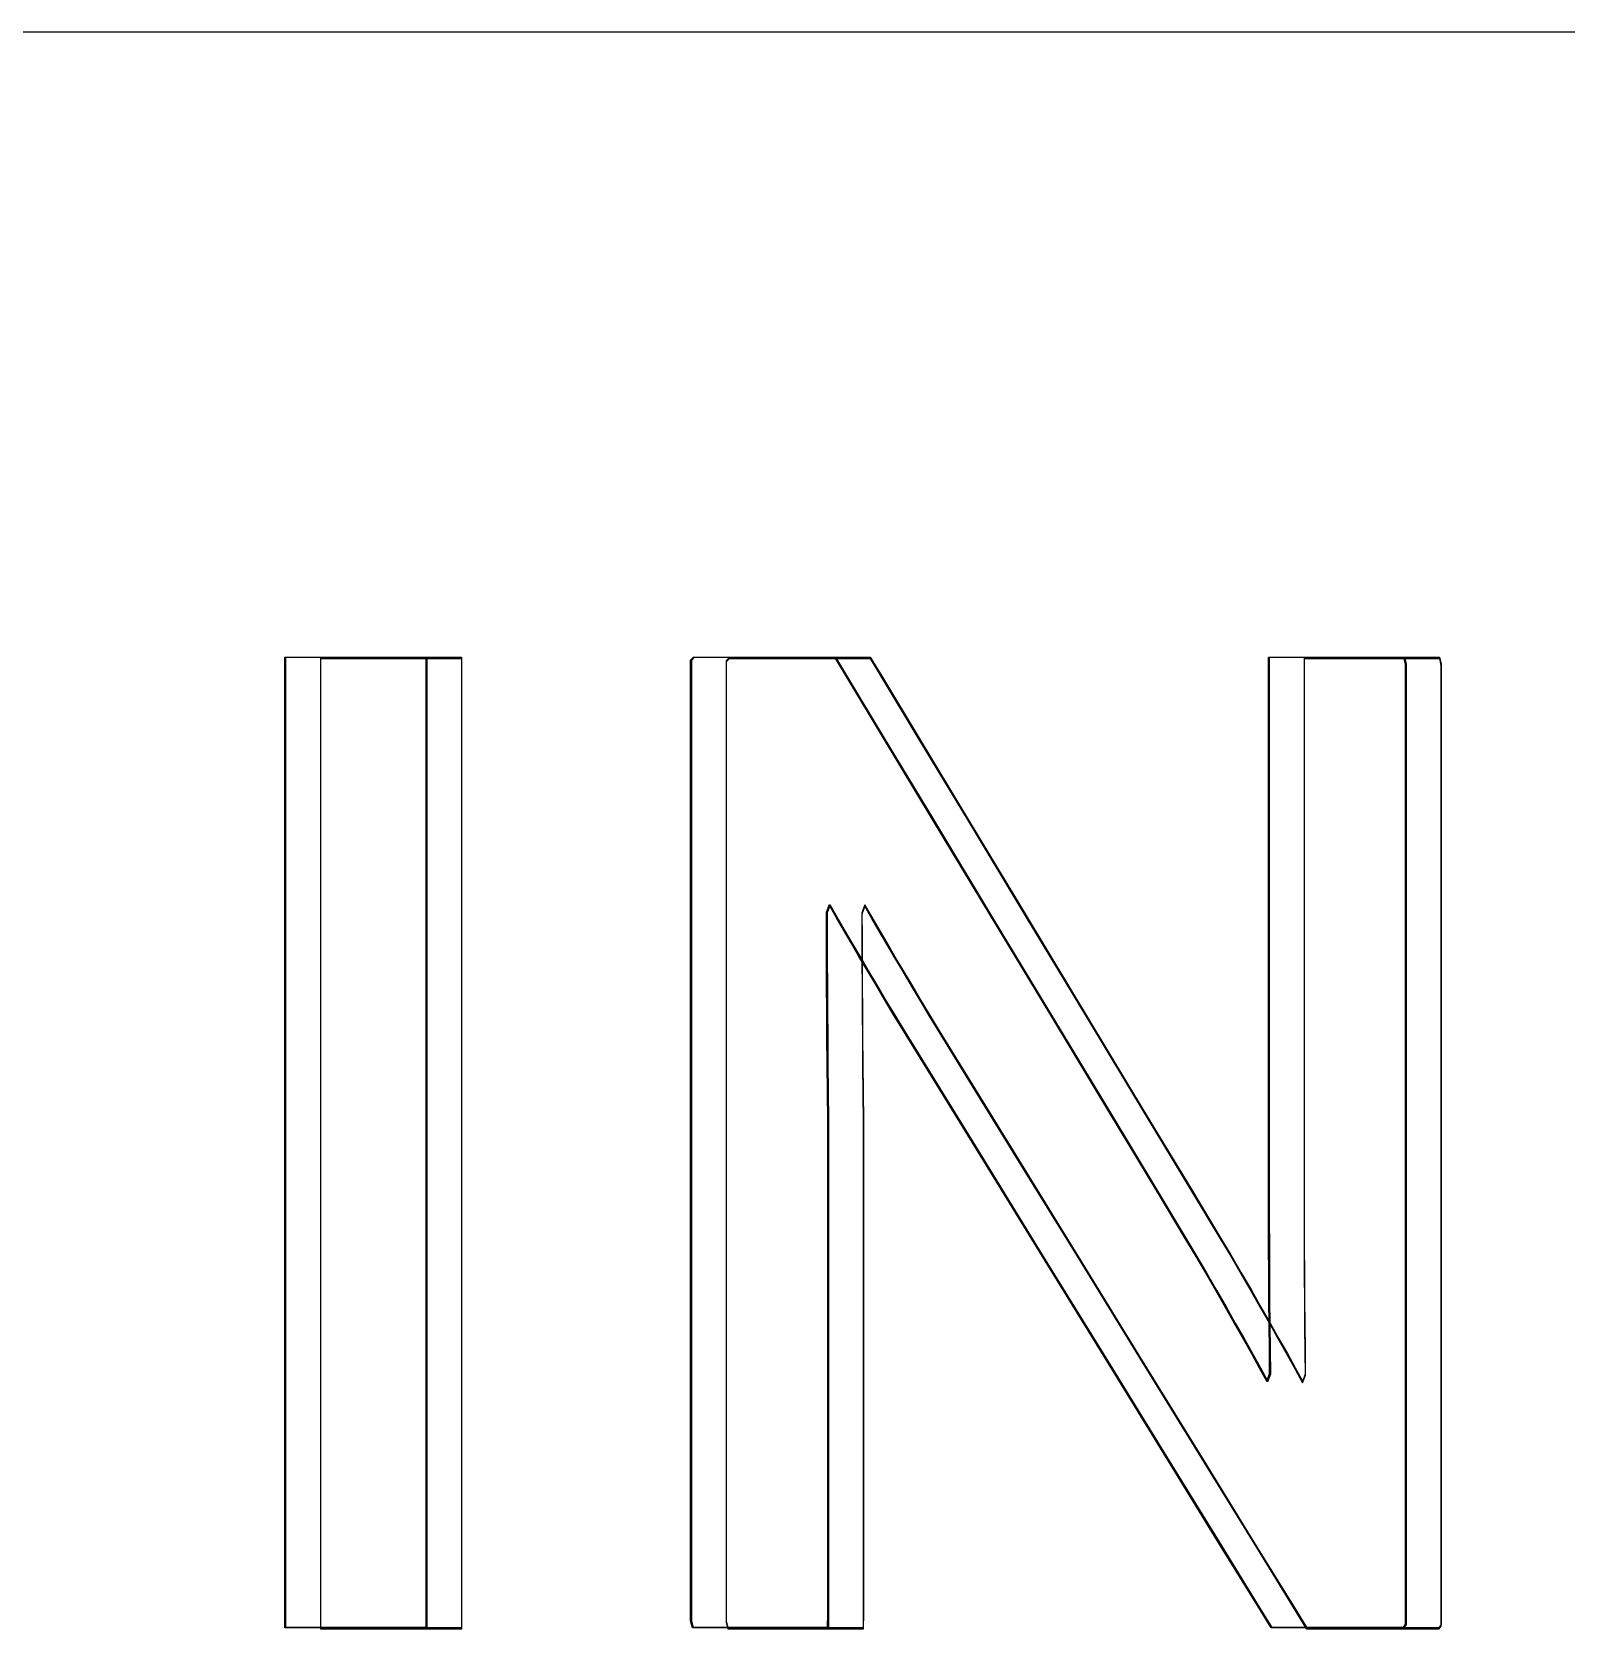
# Model space of a CAD drawing. Extents: x 1 to 47.7, y 0.2 to 35.
# Drawn here: x 37.869 to 38.0226, y 12.1848 to 12.3447 of the extents above; entities that cross this region are included whole.
import ezdxf

# ---------------------------------------------------------------- set-up
doc = ezdxf.new("R2010")
doc.units = 0
doc.header["$MEASUREMENT"] = 0
for name, color, linetype in [('5_1___24__TARGET_LEDS___12', 7, 'CONTINUOUS'), ('6_2___8__INDEPENDENT_INPUT', 7, 'CONTINUOUS'), ('6_3___8__OPTOISO_INDEPENDE', 7, 'CONTINUOUS'), ('6_4___24__OPTOISO_INDEPEND', 7, 'CONTINUOUS'), ('6_5___8__INDEPENDENT_INPUT', 7, 'CONTINUOUS'), ('6_6___8__INDEPENDENT_INPUT', 7, 'CONTINUOUS'), ('6_7___8__OPTOISO_INDEPENDE', 7, 'CONTINUOUS'), ('6_8___8__OPTOISO_INDEPENDE', 7, 'CONTINUOUS'), ('7_0_____DWG', 7, 'CONTINUOUS')]:
    doc.layers.add(name, color=color, linetype=linetype)

msp = doc.modelspace()

# ---------------------------------------------------------------- linework, layer by layer
at = {"layer": '5_1___24__TARGET_LEDS___12'}
msp.add_lwpolyline([(37.89791, 12.18481), (37.89791, 12.28199), (37.912, 12.28199), (37.912, 12.18481), (37.89791, 12.18481)], dxfattribs=at)
msp.add_lwpolyline([(37.99664, 12.18481), (37.99527, 12.18703), (37.99161, 12.19297), (37.98636, 12.20151), (37.98018, 12.21155), (37.97376, 12.22198), (37.96777, 12.2317), (37.9629, 12.23961), (37.95983, 12.2446), (37.95885, 12.2462), (37.95794, 12.24773), (37.95706, 12.24921), (37.9562, 12.25065), (37.95538, 12.25204), (37.95458, 12.25339), (37.95382, 12.2547), (37.95308, 12.25597), (37.95238, 12.25719), (37.95208, 12.2564), (37.95208, 12.25406), (37.95209, 12.25165), (37.9521, 12.24916), (37.95212, 12.2466), (37.95213, 12.24396), (37.95216, 12.24125), (37.95218, 12.23846), (37.95221, 12.2356), (37.95222, 12.23382), (37.95222, 12.2293), (37.95222, 12.22249), (37.95222, 12.21432), (37.95222, 12.20568), (37.95222, 12.1975), (37.95222, 12.1907), (37.95222, 12.18617), (37.95221, 12.18481), (37.95157, 12.18481), (37.95014, 12.18481), (37.94816, 12.18481), (37.94588, 12.18481), (37.94354, 12.18481), (37.9414, 12.18481), (37.93971, 12.18481), (37.9387, 12.18481), (37.93853, 12.18549), (37.93853, 12.19179), (37.93853, 12.20324), (37.93853, 12.2181), (37.93853, 12.23459), (37.93853, 12.25096), (37.93853, 12.26544), (37.93853, 12.27627), (37.93853, 12.28168), (37.9388, 12.28199), (37.93998, 12.28199), (37.94185, 12.28199), (37.94414, 12.28199), (37.9466, 12.28199), (37.94897, 12.28199), (37.95098, 12.28199), (37.95238, 12.28199), (37.95291, 12.28199), (37.95421, 12.27983), (37.9577, 12.27405), (37.96271, 12.26574), (37.96861, 12.25597), (37.97474, 12.24581), (37.98045, 12.23635), (37.98509, 12.22865), (37.98802, 12.2238), (37.98901, 12.22214), (37.99006, 12.22034), (37.99107, 12.2186), (37.99203, 12.21692), (37.99295, 12.2153), (37.99383, 12.21375), (37.99466, 12.21226), (37.99546, 12.21083), (37.99621, 12.20946), (37.9965, 12.21024), (37.99647, 12.21265), (37.99644, 12.21513), (37.99642, 12.21767), (37.99641, 12.22029), (37.9964, 12.22297), (37.99639, 12.22571), (37.99638, 12.22853), (37.99638, 12.23141), (37.99638, 12.23319), (37.99638, 12.2377), (37.99638, 12.24447), (37.99638, 12.25261), (37.99638, 12.26121), (37.99638, 12.26935), (37.99638, 12.27613), (37.99638, 12.28063), (37.99639, 12.28199), (37.99702, 12.28199), (37.99845, 12.28199), (38.00043, 12.28199), (38.00272, 12.28199), (38.00505, 12.28199), (38.00719, 12.28199), (38.00889, 12.28199), (38.0099, 12.28199), (38.01006, 12.28131), (38.01006, 12.27501), (38.01006, 12.26355), (38.01006, 12.2487), (38.01006, 12.2322), (38.01006, 12.21584), (38.01006, 12.20136), (38.01006, 12.19053), (38.01006, 12.18511), (38.00981, 12.18481), (38.00871, 12.18481), (38.00697, 12.18481), (38.00483, 12.18481), (38.00253, 12.18481), (38.00031, 12.18481), (37.99843, 12.18481), (37.99713, 12.18481)], close=True, dxfattribs=at)
at = {"layer": '6_2___8__INDEPENDENT_INPUT'}
msp.add_lwpolyline([(37.89442, 12.18494), (37.89442, 12.28212), (37.90853, 12.28212), (37.90853, 12.18494), (37.89442, 12.18494)], dxfattribs=at)
msp.add_lwpolyline([(37.99316, 12.18494), (37.99179, 12.18717), (37.98814, 12.1931), (37.98288, 12.20164), (37.9767, 12.21168), (37.97028, 12.22212), (37.96429, 12.23184), (37.95942, 12.23975), (37.95635, 12.24474), (37.95537, 12.24634), (37.95446, 12.24786), (37.95358, 12.24934), (37.95272, 12.25078), (37.9519, 12.25218), (37.95111, 12.25353), (37.95034, 12.25484), (37.94961, 12.2561), (37.9489, 12.25732), (37.94861, 12.25653), (37.94861, 12.2542), (37.94862, 12.25178), (37.94863, 12.2493), (37.94864, 12.24674), (37.94866, 12.2441), (37.94868, 12.24139), (37.94871, 12.2386), (37.94874, 12.23574), (37.94874, 12.23396), (37.94874, 12.22944), (37.94874, 12.22263), (37.94874, 12.21445), (37.94874, 12.20582), (37.94874, 12.19764), (37.94874, 12.19083), (37.94874, 12.18631), (37.94873, 12.18494), (37.9481, 12.18494), (37.94667, 12.18494), (37.94468, 12.18494), (37.9424, 12.18494), (37.94006, 12.18494), (37.93792, 12.18494), (37.93622, 12.18494), (37.93521, 12.18494), (37.93505, 12.18563), (37.93505, 12.19192), (37.93505, 12.20338), (37.93505, 12.21824), (37.93505, 12.23473), (37.93505, 12.2511), (37.93505, 12.26557), (37.93505, 12.2764), (37.93505, 12.28182), (37.93532, 12.28212), (37.9365, 12.28212), (37.93836, 12.28212), (37.94066, 12.28212), (37.94312, 12.28212), (37.94549, 12.28212), (37.94751, 12.28212), (37.94891, 12.28212), (37.94944, 12.28212), (37.95074, 12.27996), (37.95422, 12.27419), (37.95924, 12.26587), (37.96513, 12.2561), (37.97126, 12.24595), (37.97696, 12.23649), (37.98161, 12.22879), (37.98453, 12.22394), (37.98552, 12.22228), (37.98657, 12.22047), (37.98758, 12.21873), (37.98855, 12.21705), (37.98947, 12.21544), (37.99035, 12.21388), (37.99118, 12.21239), (37.99198, 12.21096), (37.99272, 12.2096), (37.99301, 12.21038), (37.99299, 12.21279), (37.99296, 12.21526), (37.99294, 12.21781), (37.99293, 12.22042), (37.99291, 12.2231), (37.9929, 12.22585), (37.9929, 12.22867), (37.99289, 12.23155), (37.99289, 12.23333), (37.99289, 12.23783), (37.99289, 12.24461), (37.99289, 12.25275), (37.99289, 12.26134), (37.99289, 12.26949), (37.99289, 12.27626), (37.99289, 12.28076), (37.9929, 12.28212), (37.99354, 12.28212), (37.99497, 12.28212), (37.99695, 12.28212), (37.99924, 12.28212), (38.00157, 12.28212), (38.00372, 12.28212), (38.00542, 12.28212), (38.00642, 12.28212), (38.00659, 12.28144), (38.00659, 12.27515), (38.00659, 12.26369), (38.00659, 12.24883), (38.00659, 12.23234), (38.00659, 12.21597), (38.00659, 12.20149), (38.00659, 12.19067), (38.00659, 12.18525), (38.00634, 12.18494), (38.00524, 12.18494), (38.0035, 12.18494), (38.00135, 12.18494), (37.99905, 12.18494), (37.99684, 12.18494), (37.99496, 12.18494), (37.99365, 12.18494)], close=True, dxfattribs=at)
at = {"layer": '6_3___8__OPTOISO_INDEPENDE'}
msp.add_lwpolyline([(37.89442, 12.18494), (37.89442, 12.28212), (37.90853, 12.28212), (37.90853, 12.18494), (37.89442, 12.18494)], dxfattribs=at)
msp.add_lwpolyline([(37.99316, 12.18494), (37.99179, 12.18717), (37.98814, 12.1931), (37.98288, 12.20164), (37.9767, 12.21168), (37.97028, 12.22212), (37.96429, 12.23184), (37.95942, 12.23975), (37.95635, 12.24474), (37.95537, 12.24634), (37.95446, 12.24786), (37.95358, 12.24934), (37.95272, 12.25078), (37.9519, 12.25218), (37.95111, 12.25353), (37.95034, 12.25484), (37.94961, 12.2561), (37.9489, 12.25732), (37.94861, 12.25653), (37.94861, 12.2542), (37.94862, 12.25178), (37.94863, 12.2493), (37.94864, 12.24674), (37.94866, 12.2441), (37.94868, 12.24139), (37.94871, 12.2386), (37.94874, 12.23574), (37.94874, 12.23396), (37.94874, 12.22944), (37.94874, 12.22263), (37.94874, 12.21445), (37.94874, 12.20582), (37.94874, 12.19764), (37.94874, 12.19083), (37.94874, 12.18631), (37.94873, 12.18494), (37.9481, 12.18494), (37.94667, 12.18494), (37.94468, 12.18494), (37.9424, 12.18494), (37.94006, 12.18494), (37.93792, 12.18494), (37.93622, 12.18494), (37.93521, 12.18494), (37.93505, 12.18563), (37.93505, 12.19192), (37.93505, 12.20338), (37.93505, 12.21824), (37.93505, 12.23473), (37.93505, 12.2511), (37.93505, 12.26557), (37.93505, 12.2764), (37.93505, 12.28182), (37.93532, 12.28212), (37.9365, 12.28212), (37.93836, 12.28212), (37.94066, 12.28212), (37.94312, 12.28212), (37.94549, 12.28212), (37.94751, 12.28212), (37.94891, 12.28212), (37.94944, 12.28212), (37.95074, 12.27996), (37.95422, 12.27419), (37.95924, 12.26587), (37.96513, 12.2561), (37.97126, 12.24595), (37.97696, 12.23649), (37.98161, 12.22879), (37.98453, 12.22394), (37.98552, 12.22228), (37.98657, 12.22047), (37.98758, 12.21873), (37.98855, 12.21705), (37.98947, 12.21544), (37.99035, 12.21388), (37.99118, 12.21239), (37.99198, 12.21096), (37.99272, 12.2096), (37.99301, 12.21038), (37.99299, 12.21279), (37.99296, 12.21526), (37.99294, 12.21781), (37.99293, 12.22042), (37.99291, 12.2231), (37.9929, 12.22585), (37.9929, 12.22867), (37.99289, 12.23155), (37.99289, 12.23333), (37.99289, 12.23783), (37.99289, 12.24461), (37.99289, 12.25275), (37.99289, 12.26134), (37.99289, 12.26949), (37.99289, 12.27626), (37.99289, 12.28076), (37.9929, 12.28212), (37.99354, 12.28212), (37.99497, 12.28212), (37.99695, 12.28212), (37.99924, 12.28212), (38.00157, 12.28212), (38.00372, 12.28212), (38.00542, 12.28212), (38.00642, 12.28212), (38.00659, 12.28144), (38.00659, 12.27515), (38.00659, 12.26369), (38.00659, 12.24883), (38.00659, 12.23234), (38.00659, 12.21597), (38.00659, 12.20149), (38.00659, 12.19067), (38.00659, 12.18525), (38.00634, 12.18494), (38.00524, 12.18494), (38.0035, 12.18494), (38.00135, 12.18494), (37.99905, 12.18494), (37.99684, 12.18494), (37.99496, 12.18494), (37.99365, 12.18494)], close=True, dxfattribs=at)
at = {"layer": '6_4___24__OPTOISO_INDEPEND'}
msp.add_lwpolyline([(37.89792, 12.18494), (37.89792, 12.28212), (37.91201, 12.28212), (37.91201, 12.18494), (37.89792, 12.18494)], dxfattribs=at)
msp.add_lwpolyline([(37.99665, 12.18494), (37.99528, 12.18716), (37.99163, 12.19309), (37.98637, 12.20163), (37.98019, 12.21167), (37.97377, 12.22211), (37.96779, 12.23183), (37.96292, 12.23974), (37.95985, 12.24473), (37.95887, 12.24633), (37.95795, 12.24786), (37.95707, 12.24934), (37.95622, 12.25078), (37.95539, 12.25217), (37.9546, 12.25352), (37.95383, 12.25483), (37.9531, 12.25609), (37.95239, 12.25732), (37.95209, 12.25652), (37.9521, 12.25419), (37.95211, 12.25178), (37.95212, 12.24929), (37.95213, 12.24673), (37.95215, 12.24409), (37.95217, 12.24138), (37.9522, 12.23859), (37.95223, 12.23573), (37.95223, 12.23395), (37.95223, 12.22943), (37.95223, 12.22262), (37.95223, 12.21444), (37.95223, 12.20581), (37.95223, 12.19763), (37.95223, 12.19083), (37.95223, 12.1863), (37.95222, 12.18494), (37.95159, 12.18494), (37.95015, 12.18494), (37.94817, 12.18494), (37.94589, 12.18494), (37.94356, 12.18494), (37.94142, 12.18494), (37.93972, 12.18494), (37.93871, 12.18494), (37.93854, 12.18562), (37.93854, 12.19192), (37.93854, 12.20337), (37.93854, 12.21823), (37.93854, 12.23472), (37.93854, 12.25109), (37.93854, 12.26557), (37.93854, 12.2764), (37.93854, 12.28181), (37.93882, 12.28212), (37.93999, 12.28212), (37.94186, 12.28212), (37.94415, 12.28212), (37.94661, 12.28212), (37.94898, 12.28212), (37.951, 12.28212), (37.9524, 12.28212), (37.95292, 12.28212), (37.95423, 12.27995), (37.95771, 12.27418), (37.96273, 12.26587), (37.96862, 12.2561), (37.97475, 12.24594), (37.98046, 12.23648), (37.9851, 12.22878), (37.98803, 12.22393), (37.98902, 12.22227), (37.99007, 12.22047), (37.99108, 12.21873), (37.99204, 12.21705), (37.99296, 12.21543), (37.99384, 12.21388), (37.99468, 12.21239), (37.99547, 12.21096), (37.99622, 12.20959), (37.99651, 12.21037), (37.99648, 12.21278), (37.99646, 12.21525), (37.99644, 12.2178), (37.99642, 12.22041), (37.99641, 12.22309), (37.9964, 12.22584), (37.99639, 12.22866), (37.99639, 12.23154), (37.99639, 12.23332), (37.99639, 12.23782), (37.99639, 12.2446), (37.99639, 12.25274), (37.99639, 12.26134), (37.99639, 12.26948), (37.99639, 12.27625), (37.99639, 12.28076), (37.9964, 12.28212), (37.99704, 12.28212), (37.99847, 12.28212), (38.00045, 12.28212), (38.00273, 12.28212), (38.00507, 12.28212), (38.00721, 12.28212), (38.0089, 12.28212), (38.00991, 12.28212), (38.01008, 12.28144), (38.01008, 12.27514), (38.01008, 12.26368), (38.01008, 12.24883), (38.01008, 12.23233), (38.01008, 12.21597), (38.01008, 12.20149), (38.01008, 12.19066), (38.01008, 12.18524), (38.00982, 12.18494), (38.00872, 12.18494), (38.00698, 12.18494), (38.00484, 12.18494), (38.00254, 12.18494), (38.00033, 12.18494), (37.99845, 12.18494), (37.99714, 12.18494)], close=True, dxfattribs=at)
at = {"layer": '6_5___8__INDEPENDENT_INPUT'}
msp.add_lwpolyline([(37.89431, 12.18496), (37.89431, 12.28214), (37.90842, 12.28214), (37.90842, 12.18496), (37.89431, 12.18496)], dxfattribs=at)
msp.add_lwpolyline([(37.99306, 12.18496), (37.99169, 12.18718), (37.98803, 12.19312), (37.98277, 12.20166), (37.97659, 12.21169), (37.97017, 12.22213), (37.96418, 12.23185), (37.95931, 12.23976), (37.95624, 12.24475), (37.95526, 12.24635), (37.95435, 12.24788), (37.95347, 12.24936), (37.95261, 12.2508), (37.95179, 12.25219), (37.951, 12.25354), (37.95023, 12.25485), (37.9495, 12.25611), (37.94879, 12.25734), (37.9485, 12.25655), (37.9485, 12.25421), (37.94851, 12.2518), (37.94852, 12.24931), (37.94854, 12.24675), (37.94855, 12.24411), (37.94858, 12.2414), (37.9486, 12.23861), (37.94863, 12.23575), (37.94864, 12.23397), (37.94864, 12.22945), (37.94864, 12.22264), (37.94864, 12.21446), (37.94864, 12.20583), (37.94864, 12.19765), (37.94864, 12.19085), (37.94864, 12.18632), (37.94862, 12.18496), (37.94799, 12.18496), (37.94656, 12.18496), (37.94458, 12.18496), (37.94229, 12.18496), (37.93995, 12.18496), (37.93781, 12.18496), (37.93611, 12.18496), (37.93511, 12.18496), (37.93494, 12.18564), (37.93494, 12.19194), (37.93494, 12.20339), (37.93494, 12.21825), (37.93494, 12.23474), (37.93494, 12.25111), (37.93494, 12.26559), (37.93494, 12.27642), (37.93494, 12.28183), (37.93521, 12.28214), (37.93639, 12.28214), (37.93826, 12.28214), (37.94055, 12.28214), (37.94301, 12.28214), (37.94538, 12.28214), (37.9474, 12.28214), (37.9488, 12.28214), (37.94933, 12.28214), (37.95063, 12.27997), (37.95412, 12.2742), (37.95913, 12.26589), (37.96502, 12.25612), (37.97115, 12.24596), (37.97686, 12.2365), (37.9815, 12.2288), (37.98443, 12.22395), (37.98542, 12.22229), (37.98647, 12.22049), (37.98747, 12.21875), (37.98844, 12.21707), (37.98936, 12.21545), (37.99024, 12.2139), (37.99108, 12.21241), (37.99187, 12.21098), (37.99261, 12.20961), (37.9929, 12.21039), (37.99288, 12.2128), (37.99286, 12.21528), (37.99284, 12.21782), (37.99282, 12.22044), (37.9928, 12.22312), (37.99279, 12.22586), (37.99279, 12.22868), (37.99278, 12.23156), (37.99278, 12.23334), (37.99278, 12.23784), (37.99278, 12.24462), (37.99278, 12.25276), (37.99278, 12.26136), (37.99278, 12.2695), (37.99278, 12.27628), (37.99278, 12.28078), (37.9928, 12.28214), (37.99343, 12.28214), (37.99486, 12.28214), (37.99684, 12.28214), (37.99913, 12.28214), (38.00147, 12.28214), (38.00361, 12.28214), (38.00531, 12.28214), (38.00631, 12.28214), (38.00648, 12.28146), (38.00648, 12.27516), (38.00648, 12.2637), (38.00648, 12.24885), (38.00648, 12.23235), (38.00648, 12.21599), (38.00648, 12.20151), (38.00648, 12.19068), (38.00648, 12.18526), (38.00623, 12.18496), (38.00513, 12.18496), (38.00339, 12.18496), (38.00124, 12.18496), (37.99895, 12.18496), (37.99673, 12.18496), (37.99485, 12.18496), (37.99355, 12.18496)], close=True, dxfattribs=at)
at = {"layer": '6_6___8__INDEPENDENT_INPUT'}
msp.add_lwpolyline([(37.89442, 12.18495), (37.89442, 12.28213), (37.90853, 12.28213), (37.90853, 12.18495), (37.89442, 12.18495)], dxfattribs=at)
msp.add_lwpolyline([(37.99316, 12.18495), (37.99179, 12.18717), (37.98814, 12.19311), (37.98288, 12.20165), (37.9767, 12.21169), (37.97028, 12.22212), (37.96429, 12.23185), (37.95942, 12.23976), (37.95635, 12.24474), (37.95537, 12.24635), (37.95446, 12.24787), (37.95358, 12.24935), (37.95272, 12.25079), (37.9519, 12.25218), (37.95111, 12.25353), (37.95034, 12.25484), (37.94961, 12.25611), (37.9489, 12.25733), (37.94861, 12.25654), (37.94861, 12.2542), (37.94862, 12.25179), (37.94863, 12.2493), (37.94864, 12.24674), (37.94866, 12.24411), (37.94868, 12.24139), (37.94871, 12.23861), (37.94874, 12.23575), (37.94874, 12.23396), (37.94874, 12.22944), (37.94874, 12.22263), (37.94874, 12.21446), (37.94874, 12.20582), (37.94874, 12.19765), (37.94874, 12.19084), (37.94874, 12.18632), (37.94873, 12.18495), (37.9481, 12.18495), (37.94667, 12.18495), (37.94468, 12.18495), (37.9424, 12.18495), (37.94006, 12.18495), (37.93792, 12.18495), (37.93622, 12.18495), (37.93521, 12.18495), (37.93505, 12.18563), (37.93505, 12.19193), (37.93505, 12.20339), (37.93505, 12.21824), (37.93505, 12.23474), (37.93505, 12.2511), (37.93505, 12.26558), (37.93505, 12.27641), (37.93505, 12.28183), (37.93532, 12.28213), (37.9365, 12.28213), (37.93836, 12.28213), (37.94066, 12.28213), (37.94312, 12.28213), (37.94549, 12.28213), (37.94751, 12.28213), (37.94891, 12.28213), (37.94944, 12.28213), (37.95074, 12.27997), (37.95422, 12.27419), (37.95924, 12.26588), (37.96513, 12.25611), (37.97126, 12.24596), (37.97696, 12.23649), (37.98161, 12.2288), (37.98453, 12.22394), (37.98552, 12.22229), (37.98657, 12.22048), (37.98758, 12.21874), (37.98855, 12.21706), (37.98947, 12.21544), (37.99035, 12.21389), (37.99118, 12.2124), (37.99198, 12.21097), (37.99272, 12.2096), (37.99301, 12.21038), (37.99299, 12.21279), (37.99296, 12.21527), (37.99294, 12.21781), (37.99293, 12.22043), (37.99291, 12.22311), (37.9929, 12.22586), (37.9929, 12.22867), (37.99289, 12.23156), (37.99289, 12.23333), (37.99289, 12.23784), (37.99289, 12.24461), (37.99289, 12.25276), (37.99289, 12.26135), (37.99289, 12.26949), (37.99289, 12.27627), (37.99289, 12.28077), (37.9929, 12.28213), (37.99354, 12.28213), (37.99497, 12.28213), (37.99695, 12.28213), (37.99924, 12.28213), (38.00157, 12.28213), (38.00372, 12.28213), (38.00542, 12.28213), (38.00642, 12.28213), (38.00659, 12.28145), (38.00659, 12.27515), (38.00659, 12.2637), (38.00659, 12.24884), (38.00659, 12.23235), (38.00659, 12.21598), (38.00659, 12.2015), (38.00659, 12.19067), (38.00659, 12.18526), (38.00634, 12.18495), (38.00524, 12.18495), (38.0035, 12.18495), (38.00135, 12.18495), (37.99905, 12.18495), (37.99684, 12.18495), (37.99496, 12.18495), (37.99365, 12.18495)], close=True, dxfattribs=at)
at = {"layer": '6_7___8__OPTOISO_INDEPENDE'}
msp.add_lwpolyline([(37.89442, 12.18494), (37.89442, 12.28212), (37.90853, 12.28212), (37.90853, 12.18494), (37.89442, 12.18494)], dxfattribs=at)
msp.add_lwpolyline([(37.99316, 12.18494), (37.99179, 12.18717), (37.98814, 12.1931), (37.98288, 12.20164), (37.9767, 12.21168), (37.97028, 12.22212), (37.96429, 12.23184), (37.95942, 12.23975), (37.95635, 12.24474), (37.95537, 12.24634), (37.95446, 12.24786), (37.95358, 12.24934), (37.95272, 12.25078), (37.9519, 12.25218), (37.95111, 12.25353), (37.95034, 12.25484), (37.94961, 12.2561), (37.9489, 12.25732), (37.94861, 12.25653), (37.94861, 12.2542), (37.94862, 12.25178), (37.94863, 12.2493), (37.94864, 12.24674), (37.94866, 12.2441), (37.94868, 12.24139), (37.94871, 12.2386), (37.94874, 12.23574), (37.94874, 12.23396), (37.94874, 12.22944), (37.94874, 12.22263), (37.94874, 12.21445), (37.94874, 12.20582), (37.94874, 12.19764), (37.94874, 12.19083), (37.94874, 12.18631), (37.94873, 12.18494), (37.9481, 12.18494), (37.94667, 12.18494), (37.94468, 12.18494), (37.9424, 12.18494), (37.94006, 12.18494), (37.93792, 12.18494), (37.93622, 12.18494), (37.93521, 12.18494), (37.93505, 12.18563), (37.93505, 12.19192), (37.93505, 12.20338), (37.93505, 12.21824), (37.93505, 12.23473), (37.93505, 12.2511), (37.93505, 12.26557), (37.93505, 12.2764), (37.93505, 12.28182), (37.93532, 12.28212), (37.9365, 12.28212), (37.93836, 12.28212), (37.94066, 12.28212), (37.94312, 12.28212), (37.94549, 12.28212), (37.94751, 12.28212), (37.94891, 12.28212), (37.94944, 12.28212), (37.95074, 12.27996), (37.95422, 12.27419), (37.95924, 12.26587), (37.96513, 12.2561), (37.97126, 12.24595), (37.97696, 12.23649), (37.98161, 12.22879), (37.98453, 12.22394), (37.98552, 12.22228), (37.98657, 12.22047), (37.98758, 12.21873), (37.98855, 12.21705), (37.98947, 12.21544), (37.99035, 12.21388), (37.99118, 12.21239), (37.99198, 12.21096), (37.99272, 12.2096), (37.99301, 12.21038), (37.99299, 12.21279), (37.99296, 12.21526), (37.99294, 12.21781), (37.99293, 12.22042), (37.99291, 12.2231), (37.9929, 12.22585), (37.9929, 12.22867), (37.99289, 12.23155), (37.99289, 12.23333), (37.99289, 12.23783), (37.99289, 12.24461), (37.99289, 12.25275), (37.99289, 12.26134), (37.99289, 12.26949), (37.99289, 12.27626), (37.99289, 12.28076), (37.9929, 12.28212), (37.99354, 12.28212), (37.99497, 12.28212), (37.99695, 12.28212), (37.99924, 12.28212), (38.00157, 12.28212), (38.00372, 12.28212), (38.00542, 12.28212), (38.00642, 12.28212), (38.00659, 12.28144), (38.00659, 12.27515), (38.00659, 12.26369), (38.00659, 12.24883), (38.00659, 12.23234), (38.00659, 12.21597), (38.00659, 12.20149), (38.00659, 12.19067), (38.00659, 12.18525), (38.00634, 12.18494), (38.00524, 12.18494), (38.0035, 12.18494), (38.00135, 12.18494), (37.99905, 12.18494), (37.99684, 12.18494), (37.99496, 12.18494), (37.99365, 12.18494)], close=True, dxfattribs=at)
at = {"layer": '6_8___8__OPTOISO_INDEPENDE'}
msp.add_lwpolyline([(37.89431, 12.18494), (37.89431, 12.28212), (37.90842, 12.28212), (37.90842, 12.18494), (37.89431, 12.18494)], dxfattribs=at)
msp.add_lwpolyline([(37.99306, 12.18494), (37.99169, 12.18716), (37.98803, 12.19309), (37.98277, 12.20163), (37.97659, 12.21167), (37.97017, 12.22211), (37.96418, 12.23183), (37.95931, 12.23974), (37.95624, 12.24473), (37.95526, 12.24633), (37.95435, 12.24786), (37.95347, 12.24934), (37.95261, 12.25078), (37.95179, 12.25217), (37.951, 12.25352), (37.95023, 12.25483), (37.9495, 12.25609), (37.94879, 12.25732), (37.9485, 12.25652), (37.9485, 12.25419), (37.94851, 12.25178), (37.94852, 12.24929), (37.94854, 12.24673), (37.94855, 12.24409), (37.94858, 12.24138), (37.9486, 12.23859), (37.94863, 12.23573), (37.94864, 12.23395), (37.94864, 12.22943), (37.94864, 12.22262), (37.94864, 12.21444), (37.94864, 12.20581), (37.94864, 12.19763), (37.94864, 12.19083), (37.94864, 12.1863), (37.94862, 12.18494), (37.94799, 12.18494), (37.94656, 12.18494), (37.94458, 12.18494), (37.94229, 12.18494), (37.93995, 12.18494), (37.93781, 12.18494), (37.93611, 12.18494), (37.93511, 12.18494), (37.93494, 12.18562), (37.93494, 12.19192), (37.93494, 12.20337), (37.93494, 12.21823), (37.93494, 12.23472), (37.93494, 12.25109), (37.93494, 12.26557), (37.93494, 12.2764), (37.93494, 12.28181), (37.93521, 12.28212), (37.93639, 12.28212), (37.93826, 12.28212), (37.94055, 12.28212), (37.94301, 12.28212), (37.94538, 12.28212), (37.9474, 12.28212), (37.9488, 12.28212), (37.94933, 12.28212), (37.95063, 12.27995), (37.95412, 12.27418), (37.95913, 12.26587), (37.96502, 12.2561), (37.97115, 12.24594), (37.97686, 12.23648), (37.9815, 12.22878), (37.98443, 12.22393), (37.98542, 12.22227), (37.98647, 12.22047), (37.98747, 12.21873), (37.98844, 12.21705), (37.98936, 12.21543), (37.99024, 12.21388), (37.99108, 12.21239), (37.99187, 12.21096), (37.99261, 12.20959), (37.9929, 12.21037), (37.99288, 12.21278), (37.99286, 12.21525), (37.99284, 12.2178), (37.99282, 12.22041), (37.9928, 12.22309), (37.99279, 12.22584), (37.99279, 12.22866), (37.99278, 12.23154), (37.99278, 12.23332), (37.99278, 12.23782), (37.99278, 12.2446), (37.99278, 12.25274), (37.99278, 12.26134), (37.99278, 12.26948), (37.99278, 12.27625), (37.99278, 12.28076), (37.9928, 12.28212), (37.99343, 12.28212), (37.99486, 12.28212), (37.99684, 12.28212), (37.99913, 12.28212), (38.00147, 12.28212), (38.00361, 12.28212), (38.00531, 12.28212), (38.00631, 12.28212), (38.00648, 12.28144), (38.00648, 12.27514), (38.00648, 12.26368), (38.00648, 12.24883), (38.00648, 12.23233), (38.00648, 12.21597), (38.00648, 12.20149), (38.00648, 12.19066), (38.00648, 12.18524), (38.00623, 12.18494), (38.00513, 12.18494), (38.00339, 12.18494), (38.00124, 12.18494), (37.99895, 12.18494), (37.99673, 12.18494), (37.99485, 12.18494), (37.99355, 12.18494)], close=True, dxfattribs=at)
at = {"layer": '7_0_____DWG'}
msp.add_lwpolyline([(37.49377, 12.34475), (37.67755, 12.34475), (37.85981, 12.34475), (38.04044, 12.34475), (38.21936, 12.34475), (38.39647, 12.34475), (38.57167, 12.34475), (38.74487, 12.34475), (38.91598, 12.34475), (39.00071, 12.34475), (39.08489, 12.34475), (39.16849, 12.34475), (39.25151, 12.34475), (39.33393, 12.34475), (39.41575, 12.34475), (39.49694, 12.34475)], dxfattribs=at)

doc.saveas('drawing.dxf')
